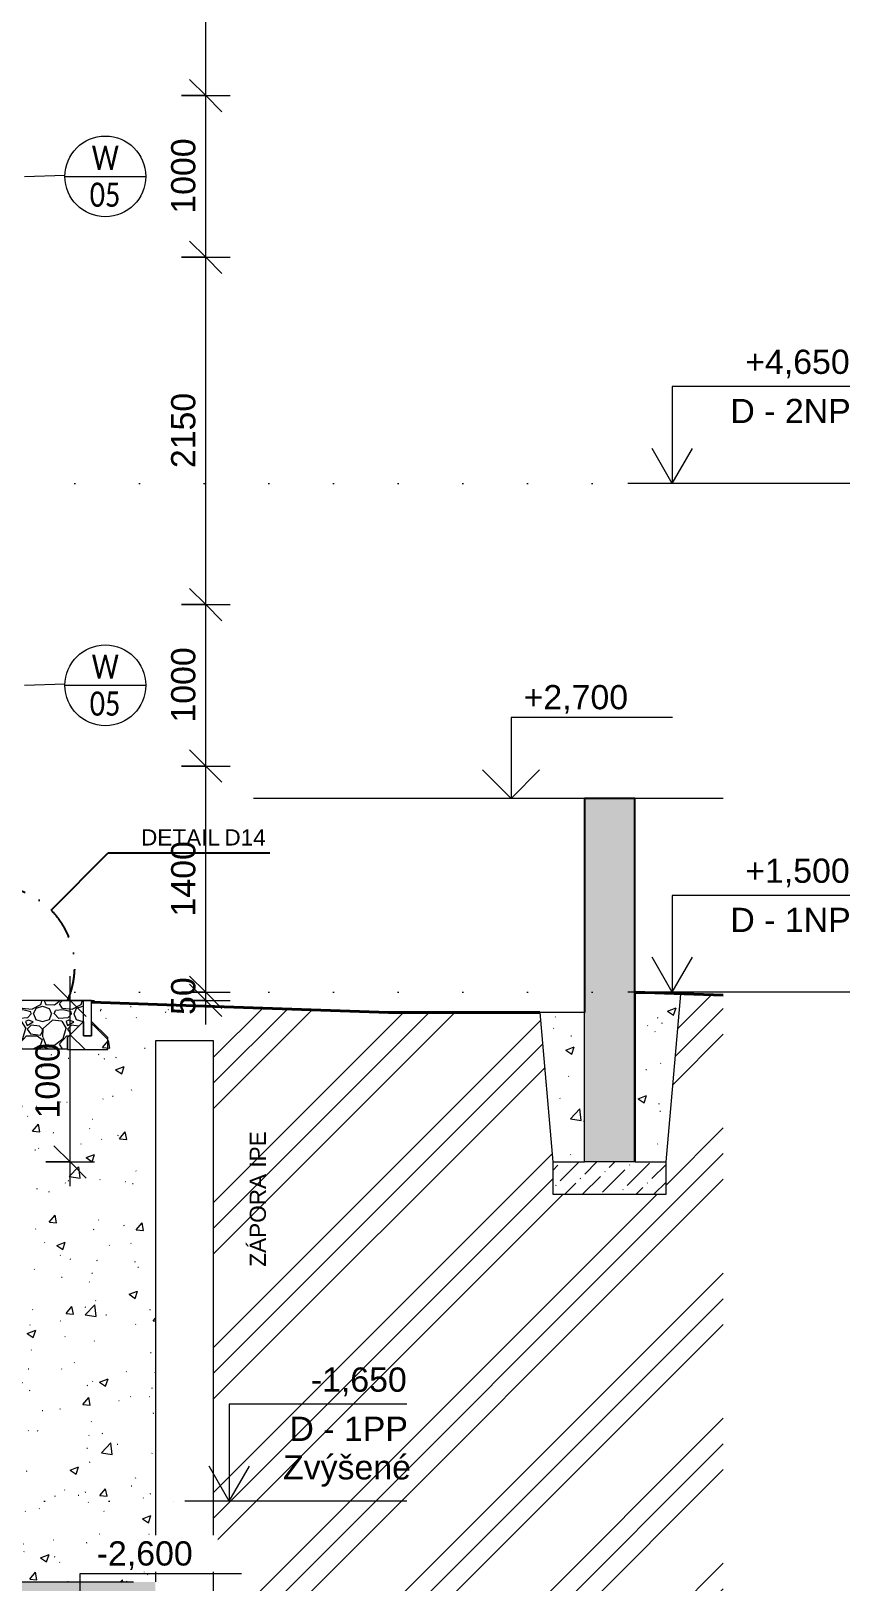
# Model space of a CAD drawing. Header units: millimetres. Extents: x 51291 to 245431, y -8645 to 72638.
# Drawn here: x 113459 to 118527, y -2150 to 7450 of the extents above; entities that cross this region are included whole.
import ezdxf

# ---------------------------------------------------------------- set-up
doc = ezdxf.new("R2010")
doc.units = ezdxf.units.MM
doc.linetypes.add('HA_DashDot_4mm-S1mm', pattern=[400, 200, -100, 0, -100])
doc.linetypes.add('HA_Dot-S4mm', pattern=[400, 0, -400])
for name, color, linetype, lineweight in [('A-____-____-DIMS', 9, 'Continuous', 5), ('A-____-____-DIMS-100', 9, 'Continuous', 5), ('A-DETL-____-OTLN', 9, 'Continuous', 25), ('A-DETL-____-THIN', 9, 'Continuous', 9), ('A-DETL-____-WIDE', 9, 'Continuous', 40), ('A-DETL-GENF-OTLN', 9, 'Continuous', 9), ('A-FLOR-____-OVHD', 9, 'HA_DashDot_4mm-S1mm', 25), ('A-FLOR-LEVL-OTLN', 9, 'Continuous', 9), ('A-GLAZ-____-IDEN', 9, 'Continuous', 9), ('A-WALL-____-MCUT', 9, 'Continuous', 25), ('A-WALL-____-OTLN', 9, 'Continuous', 9), ('A-WALL-____-PATT', 9, 'Continuous', 25), ('G-____-____-DIMS', 9, 'Continuous', 5), ('G-____-____-TEXT', 9, 'Continuous', 5)]:
    doc.layers.add(name, color=color, linetype=linetype, lineweight=lineweight)
doc.styles.add('Arial_1', font='arial.ttf', dxfattribs={"height": 150})
doc.styles.add('Arial_2', font='arial.ttf', dxfattribs={"height": 100})
doc.styles.add('Calibri', font='calibri.ttf', dxfattribs={"width": 0.8, "height": 150})
doc.dimstyles.new('Inner_Dimensions', dxfattribs={"dimscale": 304.8, "dimtxt": 153.03891, "dimasz": 0.656168, "dimexe": 0.492126, "dimexo": 0.0625, "dimgap": 0.065617, "dimtad": 1, "dimdec": 0, "dimzin": 0, "dimdsep": 46, "dimtxsty": 'Arial_1', "dimblk1": 'OBLIQUE', "dimblk2": 'OBLIQUE', "dimsah": 1, "dimcen": 0.09, "dimdle": 0.492126, "dimazin": 0, "dimtfac": 1, "dimtdec": 4, "dimtix": 1, "dimtmove": 0, "dimatfit": 3, "dimfxl": 0.492126, "dimfxlon": 1, "dimtvp": 1, "dimtolj": 1, "dimtzin": 0, "dimlwd": 9, "dimlwe": 9, "dimarcsym": 2})
pattern_1 = [(50, (86778.3, 1865.4), (537.945, -47.064), [56.25, -618.75]), (355, (86778.3, 1865.4), (-104.064, 564.144), [45, -495]), (100.451, (86823.13, 1861.5), (433.886, 517.077), [47.805, -525.857]), (46.184, (86778.3, 2015.4), (800.43, -124.142), [84.375, -928.125]), (96.636, (86845, 2005.06), (700.992, 730.593), [71.708, -788.785]), (351.184, (86778.3, 2015.4), (700.999, 730.586), [67.5, -742.5]), (21, (86853.3, 1977.9), (447.68, -301.964), [56.25, -618.75]), (326, (86853.3, 1977.9), (182.487, 543.863), [45, -495]), (71.451, (86890.6, 1952.74), (630.169, 241.893), [47.805, -525.857]), (37.5, (86778.3, 1865.4), (9.1199, 249.6704), [3.353, -485.647, 3.353, -499.147, -496.875]), (37.5, (86778.3, 1865.4), (9.1199, 249.6704), [-991.5, 3.353, -493.522]), (7.5, (86778.3, 1865.4), (197.3022, 295.8088), [3.353, -283.147, 3.353, -474.397, -189.375]), (7.5, (86778.3, 1865.4), (197.3022, 295.8088), [-764.25, 3.353, -186.022]), (327.5, (86611.05, 1865.4), (400.3668, -16.9162), [3.353, -184.147, 3.353, -581.647, -776.25]), (327.5, (86611.05, 1865.4), (400.3668, -16.9162), [-772.5, 3.353, -772.897]), (317.5, (86536.05, 1865.4), (437.3896, 75.0787), [3.353, -240.397, 3.353, -385.147, -551.25]), (317.5, (86536.05, 1865.4), (437.3896, 75.0787), [-632.25, 3.353, -547.897])]
pattern_2 = [(45, (86778.3, 1865.4), (41.43221, 151.91765), [195.313, -39.063, 3.353, -35.71])]

# ---------------------------------------------------------------- blocks, each defined once
blk = doc.blocks.new('Level - Generic Level-367061-ŘEZ D-D OBJEKT D')
at = {"layer": 'A-FLOR-LEVL-OTLN'}
for p, q in [((24635.2, -1050), (23535.2, -1050)), ((23535.2, -1050), (23535.2, -1650)), ((23535.2, -1650), (23410.2, -1433.5)), ((23535.2, -1650), (23660.2, -1433.5)), ((24635.2, -1650), (23260.2, -1650))]:
    blk.add_line(p, q, dxfattribs=at)
blk = doc.blocks.new('Spot Elevations - Default-792506-ŘEZ D-D OBJEKT D')
at = {"layer": 'G-____-____-DIMS', "lineweight": 9}
for p, q in [((5929, -1150), (4929, -1150)), ((4929, -1150), (4929, -1650)), ((4752.3, -1473.2), (4929, -1650)), ((4929, -1650), (5105.8, -1473.2))]:
    blk.add_line(p, q, dxfattribs=at)
blk = doc.blocks.new('HA_TAG_WD - Type Mark-1502833-ŘEZ D-D OBJEKT D')
at = {"layer": 'A-GLAZ-____-IDEN'}
blk.add_line((7198.6, 12094), (7698.6, 12094), dxfattribs=at)
blk.add_circle((7448.6, 12094), 250, dxfattribs=at)
blk = doc.blocks.new('DIMBLOCK88-ŘEZ D-D OBJEKT D')
at = {"layer": 'A-____-____-DIMS-100', "lineweight": 9}
for p, q in [((114540.2, 1500), (114440.2, 1600)), ((114540.2, 1450), (114440.2, 1550)), ((114390.2, 1500), (114690.2, 1500)), ((114540.2, 1500), (114390.2, 1500)), ((114390.2, 1450), (114690.2, 1450)), ((114540.2, 1450), (114390.2, 1450)), ((114540.2, 1300), (114540.2, 1500)), ((114540.2, 1500), (114640.2, 1400)), ((114540.2, 1450), (114640.2, 1350))]:
    blk.add_line(p, q, dxfattribs=at)
at = {"layer": 'A-____-____-DIMS-100', "color": 0, "lineweight": 9, "insert": (114325.5, 1359.6), "char_height": 150, "width": 276.883, "attachment_point": 1, "rotation": 90, "line_spacing_factor": 0.941778, "style": 'Arial_1'}
blk.add_mtext('50', dxfattribs=at)
blk = doc.blocks.new('_Oblique')
at = {"color": 0, "linetype": 'ByBlock', "lineweight": -2}
blk.add_line((-0.5, -0.5), (0.5, 0.5), dxfattribs=at)
blk = doc.blocks.new('DIMBLOCK89-ŘEZ D-D OBJEKT D')
at = {"layer": 'A-____-____-DIMS-100', "lineweight": 9}
for p, q in [((114540.2, 2900), (114440.2, 3000)), ((114390.2, 2900), (114690.2, 2900)), ((114540.2, 2900), (114390.2, 2900)), ((114540.2, 1500), (114540.2, 2900)), ((114540.2, 2900), (114640.2, 2800)), ((114540.2, 1500), (114440.2, 1600)), ((114390.2, 1500), (114690.2, 1500)), ((114540.2, 1500), (114390.2, 1500)), ((114540.2, 1500), (114640.2, 1400))]:
    blk.add_line(p, q, dxfattribs=at)
at = {"layer": 'A-____-____-DIMS-100', "color": 0, "lineweight": 9, "insert": (114325.5, 1969.3), "char_height": 150, "width": 553.765, "attachment_point": 1, "rotation": 90, "line_spacing_factor": 0.941778, "style": 'Arial_1'}
blk.add_mtext('1400', dxfattribs=at)
blk = doc.blocks.new('DIMBLOCK90-ŘEZ D-D OBJEKT D')
at = {"layer": 'A-____-____-DIMS-100', "lineweight": 9}
for p, q in [((114540.2, 3900), (114440.2, 4000)), ((114390.2, 3900), (114690.2, 3900)), ((114540.2, 3900), (114390.2, 3900)), ((114540.2, 2900), (114540.2, 3900)), ((114540.2, 3900), (114640.2, 3800)), ((114540.2, 2900), (114440.2, 3000)), ((114390.2, 2900), (114690.2, 2900)), ((114540.2, 2900), (114390.2, 2900)), ((114540.2, 2900), (114640.2, 2800))]:
    blk.add_line(p, q, dxfattribs=at)
at = {"layer": 'A-____-____-DIMS-100', "color": 0, "lineweight": 9, "insert": (114325.5, 3169.3), "char_height": 150, "width": 553.765, "attachment_point": 1, "rotation": 90, "line_spacing_factor": 0.941778, "style": 'Arial_1'}
blk.add_mtext('1000', dxfattribs=at)
blk = doc.blocks.new('DIMBLOCK91-ŘEZ D-D OBJEKT D')
at = {"layer": 'A-____-____-DIMS-100', "lineweight": 9}
for p, q in [((114540.2, 6050), (114440.2, 6150)), ((114390.2, 6050), (114690.2, 6050)), ((114540.2, 6050), (114390.2, 6050)), ((114540.2, 3900), (114540.2, 6050)), ((114540.2, 6050), (114640.2, 5950)), ((114540.2, 3900), (114440.2, 4000)), ((114390.2, 3900), (114690.2, 3900)), ((114540.2, 3900), (114390.2, 3900)), ((114540.2, 3900), (114640.2, 3800))]:
    blk.add_line(p, q, dxfattribs=at)
at = {"layer": 'A-____-____-DIMS-100', "color": 0, "lineweight": 9, "insert": (114325.5, 4744.3), "char_height": 150, "width": 553.765, "attachment_point": 1, "rotation": 90, "line_spacing_factor": 0.941778, "style": 'Arial_1'}
blk.add_mtext('2150', dxfattribs=at)
blk = doc.blocks.new('DIMBLOCK92-ŘEZ D-D OBJEKT D')
at = {"layer": 'A-____-____-DIMS-100', "lineweight": 9}
for p, q in [((114540.2, 7050), (114440.2, 7150)), ((114390.2, 7050), (114690.2, 7050)), ((114540.2, 7050), (114390.2, 7050)), ((114540.2, 6050), (114540.2, 7050)), ((114540.2, 7050), (114640.2, 6950)), ((114540.2, 6050), (114440.2, 6150)), ((114390.2, 6050), (114690.2, 6050)), ((114540.2, 6050), (114390.2, 6050)), ((114540.2, 6050), (114640.2, 5950))]:
    blk.add_line(p, q, dxfattribs=at)
at = {"layer": 'A-____-____-DIMS-100', "color": 0, "lineweight": 9, "insert": (114325.5, 6319.3), "char_height": 150, "width": 553.765, "attachment_point": 1, "rotation": 90, "line_spacing_factor": 0.941778, "style": 'Arial_1'}
blk.add_mtext('1000', dxfattribs=at)
blk = doc.blocks.new('DIMBLOCK93-ŘEZ D-D OBJEKT D')
at = {"layer": 'A-____-____-DIMS-100', "lineweight": 9}
for p, q in [((114540.2, 7050), (114540.2, 15025)), ((114540.2, 14875), (114440.2, 14975)), ((114390.2, 14875), (114690.2, 14875)), ((114540.2, 14875), (114390.2, 14875)), ((114540.2, 14875), (114640.2, 14775)), ((114540.2, 7050), (114440.2, 7150)), ((114390.2, 7050), (114690.2, 7050)), ((114540.2, 7050), (114390.2, 7050)), ((114540.2, 7050), (114640.2, 6950))]:
    blk.add_line(p, q, dxfattribs=at)
at = {"layer": 'A-____-____-DIMS-100', "color": 0, "lineweight": 9, "insert": (114325.5, 10731.8), "char_height": 150, "width": 553.765, "attachment_point": 1, "rotation": 90, "line_spacing_factor": 0.941778, "style": 'Arial_1'}
blk.add_mtext('7825', dxfattribs=at)
blk = doc.blocks.new('DIMBLOCK122-ŘEZ D-D OBJEKT D')
at = {"layer": 'A-____-____-DIMS-100', "lineweight": 9}
for p, q in [((113700.4, 1450), (113600.4, 1550)), ((113700.4, 300), (113700.4, 1600)), ((113550.4, 1450), (113850.4, 1450)), ((113700.4, 1450), (113550.4, 1450)), ((113700.4, 1450), (113800.4, 1350)), ((113700.4, 450), (113600.4, 550)), ((113550.4, 450), (113850.4, 450)), ((113700.4, 450), (113550.4, 450)), ((113700.4, 450), (113800.4, 350))]:
    blk.add_line(p, q, dxfattribs=at)
at = {"layer": 'A-____-____-DIMS-100', "color": 0, "lineweight": 9, "insert": (113485.6, 719.3), "char_height": 150, "width": 553.765, "attachment_point": 1, "rotation": 90, "line_spacing_factor": 0.941778, "style": 'Arial_1'}
blk.add_mtext('1000', dxfattribs=at)

msp = doc.modelspace()

# ---------------------------------------------------------------- hatches: boundary and pattern name
at = {"layer": 'A-DETL-GENF-OTLN', "lineweight": 5}
h = msp.add_hatch(dxfattribs=at)
h.set_pattern_fill('FP_33', color=50, style=0, pattern_type=2)
h.set_pattern_definition([(45, (86778.3, 1865.4), (-449.013, 449.013), []), (45, (86937.05, 1865.4), (0, 898.026), []), (45, (86619.55, 1865.4), (0, 898.026), [])])
h.paths.add_polyline_path([(99842.4, -4390.7), (114228.6, -4390.7), (114228.6, -2600), (114093.6, -2600), (113653.1, -2590.5), (113325.9, -2556.1), (112957.2, -2648), (112607.9, -2560.9), (112451.2, -2600), (112003.4, -2631.7), (111844.2, -2615), (111558.9, -2522.3), (111170.8, -2619.1), (110233.1, -2553.5), (109760.4, -2636.9), (109263.1, -2584.6), (108405.3, -2645.4), (106286.6, -2571.4), (106048.4, -2600), (105778.7, -2600), (105628.2, -2618.1), (105369.6, -2590.9), (101870.7, -2675.6), (101755, -2537.7), (101253.9, -2600), (100633.9, -2645.9), (100333.2, -2536.5), (99748.2, -2598.8), (99440.9, -2600), (98840.9, -3200), (98328.4, -4225), (94598.4, -4225), (94085.9, -3200), (84548.6, -3200), (84548.6, -4390.7), (98840.9, -4390.7)])
h.paths.add_polyline_path([(117743.2, -4390.7), (117743.2, 1482.7), (117197.7, 1501.8), (117197.7, 1493.5), (117479.6, 1488.6), (117388.7, 449.5), (117388.7, 250), (116688.6, 250), (116688.6, 451.2), (116607.9, 1374.2), (115670.5, 1374.2), (114474.5, 1415.9), (114258.6, 1200), (114588.6, 1200), (114588.6, -4390.7), (114723.6, -4390.7)])
h.paths.add_polyline_path([(81941.7, -4390.7), (84248.6, -4390.7), (84248.6, -500), (84548.6, -500), (82978.8, 1069.8), (82878.1, 1068.7), (82797.7, 150), (82797.7, -50), (82146.1, -50), (82146.1, 151.2), (82068.5, 1038), (81941.7, 1033.6), (81941.7, -4359.2)])
h.paths.add_polyline_path([(82596.1, 150), (82597.7, 150), (82597.7, 1276.6), (82596.1, 1276.5), (82596.1, 449.5)])
h.paths.add_polyline_path([(82316.1, 150), (82316.1, 1046.6), (82307.5, 1046.3), (82307.5, 150)])
h = msp.add_hatch(dxfattribs=at)
h.set_pattern_fill('FP_37', color=50, style=0, pattern_type=2)
h.set_pattern_definition([(228.013, (86958.299, 2115.4), (-1999.991723, -2250.006964), [33.634, -3329.772]), (184.97, (86935.799, 2090.4), (2999.9987265, 250.013264), [57.717, -5713.981]), (132.51, (86878.299, 2085.4), (2499.97845, -2750.020328), [40.697, -4029.008]), (267.274, (86780.799, 2022.9), (249.972575, 5000.0013946), [52.559, -5203.389]), (292.834, (86778.299, 1970.4), (-1250.01776, 2999.992194), [51.539, -5102.343]), (357.274, (86798.299, 1922.9), (-5000.0013946, 249.972575), [52.56, -5203.39]), (37.694, (86850.799, 1920.4), (-3250.010563, -2499.9862566), [69.507, -6881.212]), (72.255, (86905.799, 1962.9), (1750.0316505, 5499.9895804), [65.622, -6496.58]), (121.43, (86925.799, 2025.4), (-2000.0245344, 3249.984927), [52.737, -5221.018]), (175.236, (86898.299, 2070.4), (2749.998263, -250.016812), [60.208, -2950.191]), (222.397, (86838.299, 2075.4), (-3000.0208517, -2749.976908), [77.862, -7708.344]), (138.814, (87028.299, 2020.4), (-1749.99793, 1500.002218), [26.575, -2630.961]), (171.469, (87008.299, 2037.9), (3249.9975415, -500.0135323), [50.559, -5005.378]), (225, (86958.3, 2045.4), (3e-14, -250.0004), [35.355, -318.198]), (203.199, (86940.8, 2075.4), (1249.996245, 500.009518), [19.04, -1884.904]), (291.801, (86923.3, 2067.9), (-249.99442, 750.001674), [26.926, -1319.365]), (30.964, (86933.3, 2042.9), (749.9972, 500.003196), [43.732, -1414.006]), (161.565, (86970.8, 2065.4), (499.9992, -250.00032), [31.623, -758.947]), (16.39, (86778.299, 2067.9), (2499.9935954, 750.019613), [44.3, -4385.711]), (70.346, (86820.799, 2080.4), (-1000.008731, -2749.997195), [37.165, -3679.352]), (293.199, (86970.8, 2115.4), (-500.0086, 1249.99664), [38.079, -1865.865]), (343.61, (86985.799, 2080.4), (-2499.994555, 750.019895), [44.3, -4385.711]), (339.444, (86778.3, 1912.9), (-1250.000315, 499.998677), [42.72, -2093.281]), (294.775, (86818.299, 1897.9), (-1249.993021, 2750.003142), [35.794, -3543.661]), (66.801, (86973.3, 1865.4), (500.009518, 1249.996245), [38.079, -1865.865]), (17.354, (86988.299, 1900.4), (-3250.000579, -999.998387), [41.908, -4148.856]), (69.444, (86850.8, 1865.4), (-499.998677, -1250.000315), [21.36, -2114.641]), (101.31, (86958.3, 1865.4), (-250.0012, 1000), [12.748, -1262.007]), (165.964, (86955.8, 1877.9), (750.00125, -249.99696), [51.539, -979.238]), (186.009, (86905.799, 1890.4), (2500.000134, 250.000353), [47.762, -4728.481]), (303.69, (86933.3, 2020.4), (-249.99974, 499.99984), [36.055, -865.332]), (353.157, (86953.299, 1990.4), (4249.9978776, -500.0165568), [62.949, -6231.891]), (60.945, (87015.799, 1982.9), (-1000.011884, -1749.993018), [25.739, -2548.168]), (90, (87028.3, 2005.4), (-250, 250), [15, -235]), (120.256, (86900.799, 1897.9), (999.986072, -1750.007847), [34.731, -3438.38]), (48.013, (86883.299, 1927.9), (1999.991723, 2250.006964), [67.268, -3296.138]), (0, (86928.3, 1977.9), (250, 250), [65, -185]), (325.305, (86993.299, 1977.9), (-2500.004389, 1749.993837), [39.529, -3913.319]), (254.055, (87025.8, 1955.4), (-249.993163, -1000.00147), [36.401, -1783.627]), (207.646, (87015.799, 1920.4), (-4749.9989623, -2500.0013694), [59.266, -5867.369]), (175.426, (86963.299, 1892.9), (-3249.9996833, 250.0046218), [62.7, -6207.269])])
h.paths.add_polyline_path([(113613.7, 1150), (113683.7, 1150), (113683.7, 1220), (113783.7, 1320), (113783.7, 1450), (113388.6, 1450), (113388.6, 1150)])
h = msp.add_hatch(dxfattribs=at)
h.set_pattern_fill('FP_34', color=8, style=0, pattern_type=2)
h.set_pattern_definition(pattern_1)
h.paths.add_polyline_path([(116883.7, 450), (116883.7, 1374.2), (116607.9, 1374.2), (116688.7, 450)])
h.paths.add_polyline_path([(117388.7, 450), (117479.6, 1488.6), (117197.7, 1493.5), (117197.7, 450)])
h = msp.add_hatch(dxfattribs=at)
h.set_pattern_fill('FP_34', color=8, style=0, pattern_type=2)
h.set_pattern_definition(pattern_1)
h.paths.add_polyline_path([(114093.6, -2150), (114228.6, -2150), (114228.6, 1200), (114258.6, 1200), (114474.5, 1415.9), (113833.7, 1438.3), (113833.7, 1230), (113783.7, 1230), (113783.7, 1320), (113683.7, 1220), (113683.7, 1150), (113388.6, 1150), (113388.6, 450), (113308.6, 449.5), (113308.6, -2150), (113653.1, -2150)])
h = msp.add_hatch(dxfattribs=at)
h.set_pattern_fill('FP_28', color=50, style=0, pattern_type=2)
h.set_pattern_definition([(315, (86778.3, 1865.4), (215.526, 215.526), []), (315, (86778.3, 2068.6), (215.526, 215.526), [127, -76.2, 12.7, -76.2, -127]), (315, (86778.3, 2068.6), (215.526, 215.526), [-292.1, 127, 0])])
h.paths.add_polyline_path([(113933.7, 1145), (113933.7, 1220), (113833.7, 1320), (113833.7, 1230), (113783.7, 1230), (113783.7, 1320), (113683.7, 1220), (113683.7, 1145), (113827.4, 1145)])
h = msp.add_hatch(dxfattribs=at)
h.set_pattern_fill('FP_36', color=50, style=0, pattern_type=2)
h.set_pattern_definition(pattern_2)
h.paths.add_polyline_path([(116688.6, 250), (117388.7, 250), (117388.7, 450), (116688.6, 449.5)])
h = msp.add_hatch(dxfattribs=at)
h.set_pattern_fill('FP_36', color=50, style=0, pattern_type=2)
h.set_pattern_definition(pattern_2)
h.paths.add_polyline_path([(95948.4, -2750), (96098.4, -2600), (99230.9, -2600), (99748.2, -2598.8), (100333.2, -2536.5), (100633.9, -2645.9), (101253.9, -2600), (101755, -2537.7), (101870.7, -2675.6), (105369.6, -2590.9), (105628.2, -2618.1), (105778.7, -2600), (106048.4, -2600), (106286.6, -2571.4), (108405.3, -2645.4), (109263.1, -2584.6), (109760.4, -2636.9), (110233.1, -2553.5), (111170.8, -2619.1), (111558.9, -2522.3), (111844.2, -2615), (112003.4, -2631.7), (112451.2, -2600), (112607.9, -2560.9), (112957.2, -2648), (113325.9, -2556.1), (113653.1, -2590.5), (114093.6, -2600), (114228.6, -2600), (114228.6, -2150), (95528.4, -2150), (95528.4, -2650), (95498.4, -2650), (95498.4, -2750)])
at = {"layer": 'A-WALL-____-PATT', "lineweight": 9}
msp.add_hatch(color=256, dxfattribs=at).paths.add_polyline_path([(117196.8, 450), (117196.8, 2700), (116883.4, 2700), (116883.7, 450), (117138.6, 450)])

# ---------------------------------------------------------------- linework, layer by layer
at = {"layer": 'A-DETL-____-OTLN'}
for p, q in [((113582.4, 2009), (113936, 2362.5)), ((113936, 2362.5), (114936, 2362.5))]:
    msp.add_line(p, q, dxfattribs=at)
at = {"layer": 'A-DETL-____-THIN'}
for p, q in [((113783.7, 1450), (113388.6, 1450)), ((113833.7, 1450), (113783.7, 1450)), ((113783.7, 1320), (113783.7, 1450)), ((113833.7, 1320), (113833.7, 1450)), ((117197.7, 1493.5), (117197.7, 450)), ((117479.6, 1488.6), (117197.7, 1493.5)), ((117388.7, 450), (117479.6, 1488.6)), ((116607.9, 1374.2), (116688.7, 450)), ((116883.7, 1374.2), (116607.9, 1374.2)), ((116883.7, 450), (116883.7, 1374.2)), ((113683.7, 1220), (113783.7, 1320)), ((113783.7, 1320), (113683.7, 1220)), ((113783.7, 1320), (113783.7, 1230)), ((113783.7, 1230), (113783.7, 1320)), ((113833.7, 1230), (113833.7, 1320)), ((113933.7, 1220), (113833.7, 1320)), ((113833.7, 1320), (113833.7, 1230)), ((113683.7, 1150), (113683.7, 1220)), ((113683.7, 1220), (113683.7, 1145)), ((113783.7, 1230), (113833.7, 1230)), ((113808.7, 1230), (113783.7, 1230)), ((113833.7, 1230), (113808.7, 1230)), ((113933.7, 1145), (113933.7, 1220)), ((114588.6, 1200), (114228.6, 1200)), ((114228.6, 1200), (114228.6, -2150)), ((114588.6, -2600), (114588.6, 1200)), ((113388.6, 1150), (113683.7, 1150)), ((113683.7, 1145), (113933.7, 1145)), ((116688.6, 450), (116688.6, 250)), ((116688.7, 450), (116883.7, 450)), ((116888.7, 450), (116883.7, 450)), ((117138.6, 450), (116888.7, 450)), ((117197.7, 450), (117138.6, 450)), ((117197.7, 450), (117388.7, 450)), ((117388.7, 250), (117388.7, 450)), ((116688.6, 250), (116888.7, 250)), ((116888.7, 250), (117388.7, 250)), ((95528.4, -2150), (114093.6, -2150))]:
    msp.add_line(p, q, dxfattribs=at)
at = {"layer": 'A-DETL-____-WIDE'}
for p, q in [((117743.2, 1482.7), (117197.7, 1501.8)), ((117197.7, 1501.8), (117197.7, 1493.5)), ((113833.7, 1438.3), (114474.5, 1415.9)), ((115670.5, 1374.2), (114474.5, 1415.9)), ((116607.9, 1374.2), (115670.5, 1374.2))]:
    msp.add_line(p, q, dxfattribs=at)
at = {"layer": 'A-FLOR-____-OVHD'}
msp.add_arc((113228.9, 1655.4), 500, 335.65627, 180, dxfattribs=at)
at = {"layer": 'A-FLOR-LEVL-OTLN', "linetype": 'HA_Dot-S4mm', "lineweight": 5}
for p, q in [((80522, 4650), (117427.4, 4650)), ((80522, 1500), (117427.4, 1500)), ((106739.7, -1650), (114685.6, -1650))]:
    msp.add_line(p, q, dxfattribs=at)
at = {"layer": 'A-GLAZ-____-IDEN'}
for p, q in [((113418.6, 6550), (113668.6, 6558.7)), ((113418.6, 3400), (113668.6, 3408.7))]:
    msp.add_line(p, q, dxfattribs=at)
at = {"layer": 'A-WALL-____-MCUT'}
for p, q in [((117196.8, 2700), (116883.4, 2700)), ((116883.4, 2700), (116883.4, 1374.2)), ((117196.8, 450), (117196.8, 2700))]:
    msp.add_line(p, q, dxfattribs=at)
at = {"layer": 'A-WALL-____-OTLN'}
for p, q in [((116883.4, 2700), (114834.9, 2700)), ((117743.2, 2700), (117196.8, 2700))]:
    msp.add_line(p, q, dxfattribs=at)

# ---------------------------------------------------------------- block references
at = {"layer": 'A-FLOR-LEVL-OTLN'}
for p in [(93892.2, 6300), (93892.2, 3150), (91150.4, 0)]:
    msp.add_blockref('Level - Generic Level-367061-ŘEZ D-D OBJEKT D', p, dxfattribs=at)
at = {"layer": 'A-GLAZ-____-IDEN'}
for p in [(106470, -5544), (106470, -8694)]:
    msp.add_blockref('HA_TAG_WD - Type Mark-1502833-ŘEZ D-D OBJEKT D', p, dxfattribs=at)
at = {"layer": 'G-____-____-DIMS', "lineweight": 9}
for p in [(111500.4, 4350), (108832.3, -950)]:
    msp.add_blockref('Spot Elevations - Default-792506-ŘEZ D-D OBJEKT D', p, dxfattribs=at)

# ---------------------------------------------------------------- texts
at = {"layer": 'A-FLOR-LEVL-OTLN', "lineweight": 5, "char_height": 150, "attachment_point": 1, "style": 'Arial_1'}
for s, insert, width in [('+4,650', (117879, 5477.7), 801.687), ('D - 2NP', (117787, 5173.1), 913.924), ('+1,500', (117879, 2327.7), 801.687), ('D - 1NP', (117787, 2023.1), 913.924), ('-1,650', (115190.2, -822.3), 737.552), ('D - 1PP', (115057.9, -1126.9), 897.89), ('Zvýšené', (115018.2, -1365.1), 945.991)]:
    msp.add_mtext(s, dxfattribs=dict(at, insert=insert, width=width))
at = {"layer": 'A-GLAZ-____-IDEN', "lineweight": 5, "char_height": 150, "attachment_point": 1, "style": 'Calibri'}
for s, insert, width in [('W', (113835, 6740.5), 211.645), ('05', (113821.8, 6511.9), 243.713), ('W', (113835, 3590.5), 211.645), ('05', (113821.8, 3361.9), 243.713)]:
    msp.add_mtext(s, dxfattribs=dict(at, insert=insert, width=width))
at = {"layer": 'G-____-____-TEXT', "color": 7, "lineweight": 9, "char_height": 100, "attachment_point": 1, "style": 'Arial_2'}
for s, insert, width in [('DETAIL ', (114139.3, 2508.6), 625.316), ('D14', (114655.2, 2508.6), 312.658)]:
    msp.add_mtext(s, dxfattribs=dict(at, insert=insert, width=width))
at = {"layer": 'G-____-____-TEXT', "color": 7, "lineweight": 9, "insert": (114812.2, -198.6), "char_height": 100, "width": 994.093, "attachment_point": 1, "rotation": 90, "style": 'Arial_2'}
msp.add_mtext('ZÁPORA IPE', dxfattribs=at)

# ---------------------------------------------------------------- dimensions: what is measured, and where the dimension line sits
at = {"layer": 'A-____-____-DIMS', "lineweight": 9}
for base, p1, p2, override, picture, middle in [((114540.2, 14875), (114390.2, 7050), (114390.2, 14875), {"dimpost": '<>', "dimfxl": 7825}, 'DIMBLOCK93-ŘEZ D-D OBJEKT D', (114443.6, 10962.5)), ((114540.2, 7050), (114390.2, 6050), (114390.2, 7050), {"dimpost": '<>', "dimfxl": 1000}, 'DIMBLOCK92-ŘEZ D-D OBJEKT D', (114443.6, 6550)), ((114540.2, 6050), (114390.2, 3900), (114390.2, 6050), {"dimpost": '<>', "dimfxl": 2150}, 'DIMBLOCK91-ŘEZ D-D OBJEKT D', (114443.6, 4975)), ((114540.2, 3900), (114390.2, 2900), (114390.2, 3900), {"dimpost": '<>', "dimfxl": 1000}, 'DIMBLOCK90-ŘEZ D-D OBJEKT D', (114443.6, 3400)), ((114540.2, 2900), (114390.2, 1500), (114390.2, 2900), {"dimpost": '<>', "dimfxl": 1400}, 'DIMBLOCK89-ŘEZ D-D OBJEKT D', (114443.6, 2200)), ((114540.2, 1500), (114390.2, 1450), (114390.2, 1500), {"dimpost": '<>', "dimfxl": 50}, 'DIMBLOCK88-ŘEZ D-D OBJEKT D', (114443.6, 1475)), ((113700.4, 1450), (113550.4, 450), (113550.4, 1450), {"dimpost": '<>', "dimfxl": 1000}, 'DIMBLOCK122-ŘEZ D-D OBJEKT D', (113603.8, 950))]:
    dim = msp.add_linear_dim(base=base, p1=p1, p2=p2, angle=90, dimstyle='Inner_Dimensions', override=override, dxfattribs=at)
    dim.commit()
    dim.dimension.update_dxf_attribs({"geometry": picture, "text_midpoint": middle})

# ---------------------------------------------------------------- next in the draw order: texts
at = {"layer": 'G-____-____-DIMS', "lineweight": 9, "char_height": 150, "attachment_point": 1, "line_spacing_factor": 0.941778, "style": 'Arial_1', "bg_fill": 3, "box_fill_scale": 1.25, "bg_fill_color": 256, "bg_fill_true_color": 13158600, "bg_fill_transparency": 0}
for s, insert, width in [('+2,700', (116507.3, 3401.8), 773.133), ('-2,600', (113865.2, -1898.2), 710.695)]:
    msp.add_mtext(s, dxfattribs=dict(at, insert=insert, width=width))

doc.saveas('drawing.dxf')
